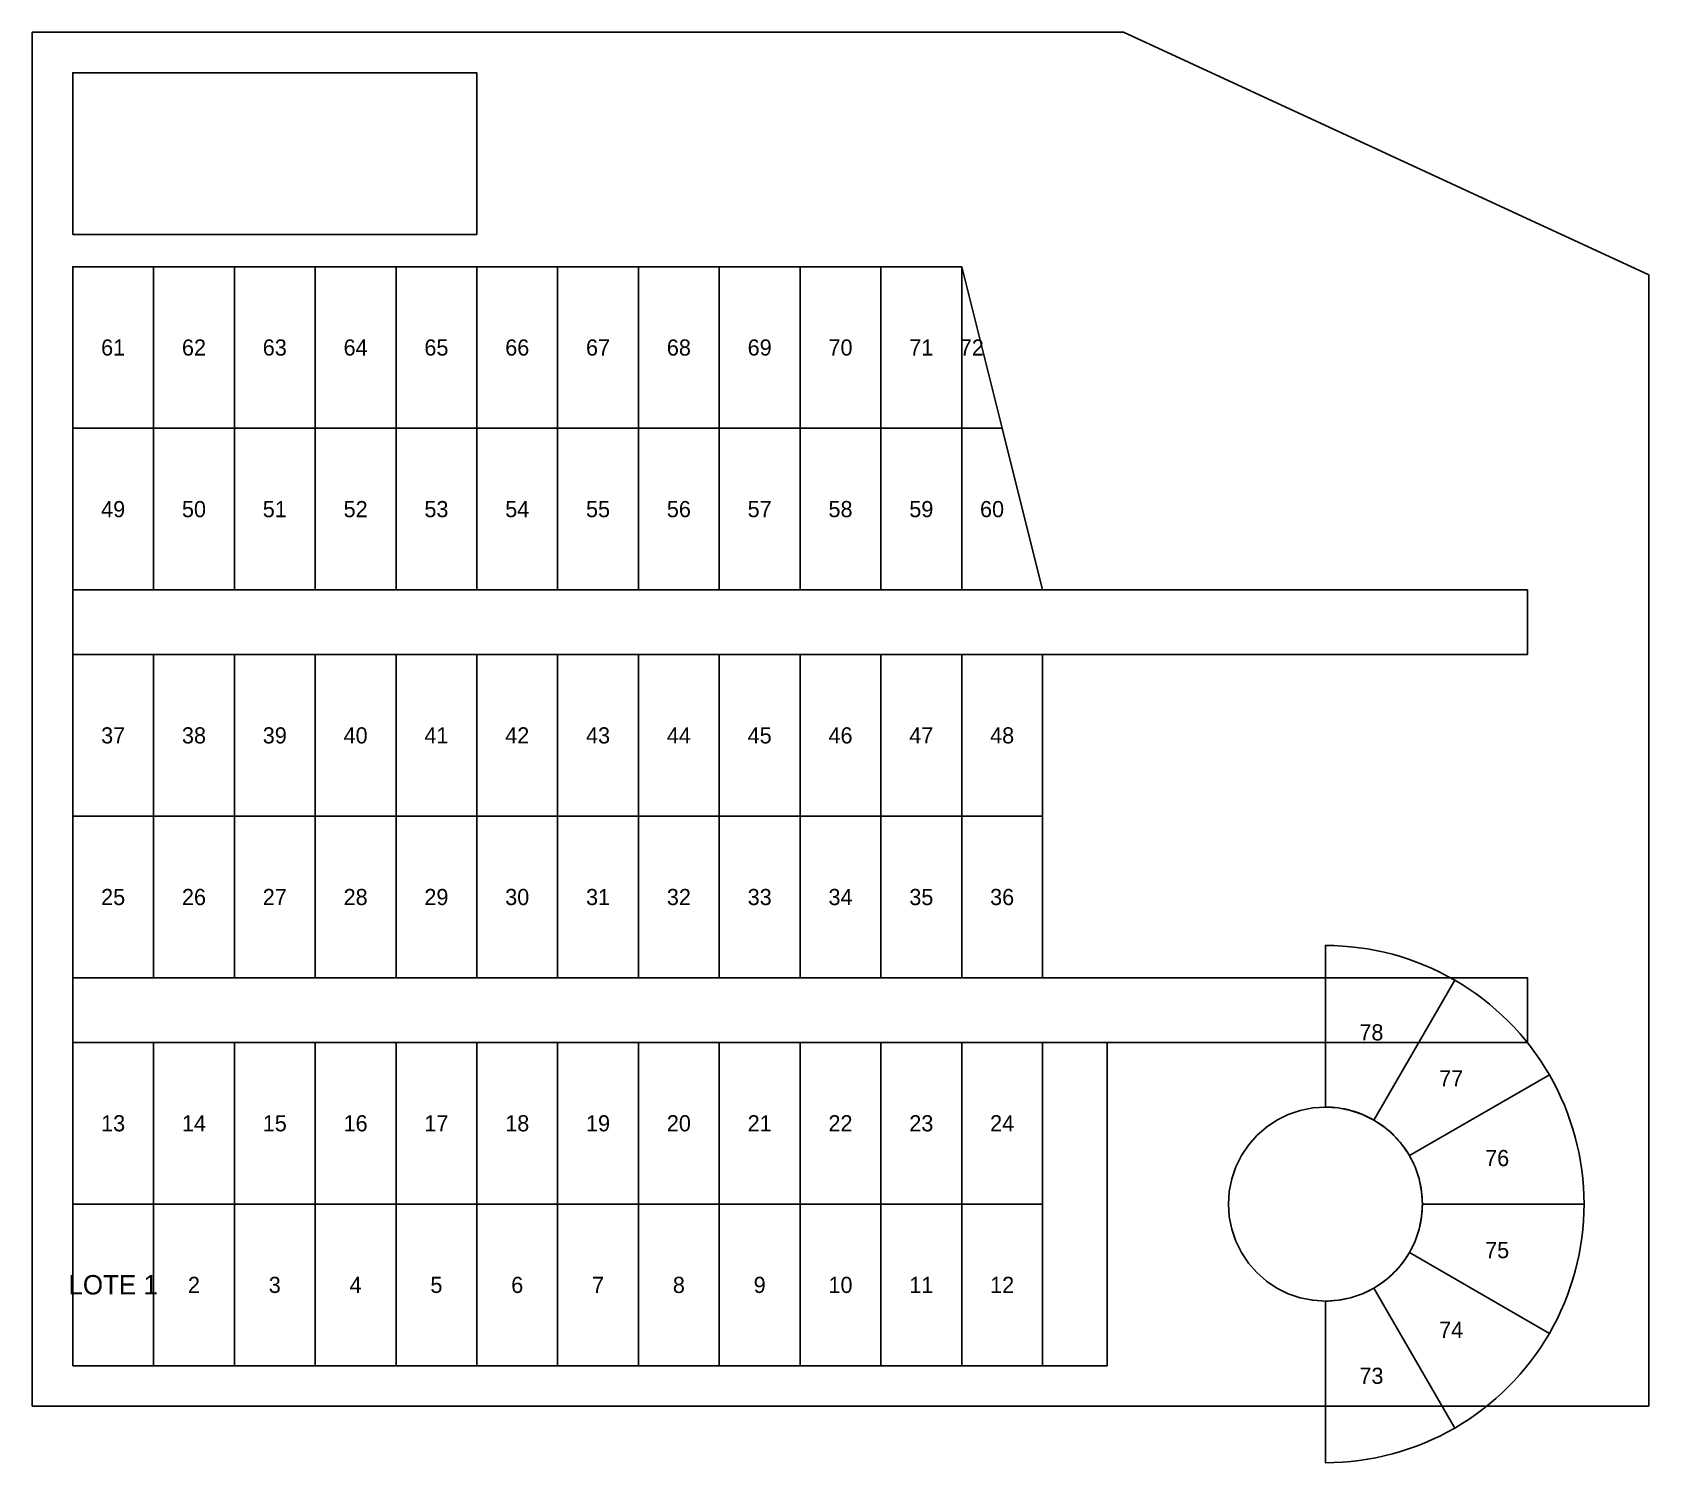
# Model space of a CAD drawing. Header units: metres. Extents: x 5 to 205, y -2 to 175.
import ezdxf
from ezdxf.enums import TextEntityAlignment as Align

# ---------------------------------------------------------------- set-up
doc = ezdxf.new("R2010")
doc.units = ezdxf.units.M

msp = doc.modelspace()

# ---------------------------------------------------------------- linework, layer by layer
at = {"layer": 'AREAS_VERDES'}
msp.add_lwpolyline([(10, 150), (60, 150), (60, 170), (10, 170)], close=True, dxfattribs=at)
at = {"layer": 'CALLES'}
for points in [[(10, 98), (190, 98), (190, 106), (10, 106)], [(10, 50), (190, 50), (190, 58), (10, 58)], [(130, 10), (138, 10), (138, 50), (130, 50)], [(177, 30), (176.897338, 31.566314), (176.59111, 33.105829), (176.086554, 34.592201), (175.392305, 36), (174.52024, 37.305137), (173.485281, 38.485281), (172.305137, 39.52024), (171, 40.392305), (169.592201, 41.086554), (168.105829, 41.59111), (166.566314, 41.897338), (165, 42), (163.433686, 41.897338), (161.894171, 41.59111), (160.407799, 41.086554), (159, 40.392305), (157.694863, 39.52024), (156.514719, 38.485281), (155.47976, 37.305137), (154.607695, 36), (153.913446, 34.592201), (153.40889, 33.105829), (153.102662, 31.566314), (153, 30), (153.102662, 28.433686), (153.40889, 26.894171), (153.913446, 25.407799), (154.607695, 24), (155.47976, 22.694863), (156.514719, 21.514719), (157.694863, 20.47976), (159, 19.607695), (160.407799, 18.913446), (161.894171, 18.40889), (163.433686, 18.102662), (165, 18), (166.566314, 18.102662), (168.105829, 18.40889), (169.592201, 18.913446), (171, 19.607695), (172.305137, 20.47976), (173.485281, 21.514719), (174.52024, 22.694863), (175.392305, 24), (176.086554, 25.407799), (176.59111, 26.894171), (176.897338, 28.433686)]]:
    msp.add_lwpolyline(points, close=True, dxfattribs=at)
at = {"layer": 'LOTES'}
for points in [[(10, 126), (20, 126), (20, 146), (10, 146)], [(20, 126), (30, 126), (30, 146), (20, 146)], [(30, 126), (40, 126), (40, 146), (30, 146)], [(40, 126), (50, 126), (50, 146), (40, 146)], [(50, 126), (60, 126), (60, 146), (50, 146)], [(60, 126), (70, 126), (70, 146), (60, 146)], [(70, 126), (80, 126), (80, 146), (70, 146)], [(80, 126), (90, 126), (90, 146), (80, 146)], [(90, 126), (100, 126), (100, 146), (90, 146)], [(100, 126), (110, 126), (110, 146), (100, 146)], [(110, 126), (120, 126), (120, 146), (110, 146)], [(120, 126), (125, 126), (120, 146), (120, 146)], [(10, 106), (20, 106), (20, 126), (10, 126)], [(20, 106), (30, 106), (30, 126), (20, 126)], [(30, 106), (40, 106), (40, 126), (30, 126)], [(40, 106), (50, 106), (50, 126), (40, 126)], [(50, 106), (60, 106), (60, 126), (50, 126)], [(60, 106), (70, 106), (70, 126), (60, 126)], [(70, 106), (80, 106), (80, 126), (70, 126)], [(80, 106), (90, 106), (90, 126), (80, 126)], [(90, 106), (100, 106), (100, 126), (90, 126)], [(100, 106), (110, 106), (110, 126), (100, 126)], [(110, 106), (120, 106), (120, 126), (110, 126)], [(120, 106), (130, 106), (125, 126), (120, 126)], [(10, 78), (20, 78), (20, 98), (10, 98)], [(20, 78), (30, 78), (30, 98), (20, 98)], [(30, 78), (40, 78), (40, 98), (30, 98)], [(40, 78), (50, 78), (50, 98), (40, 98)], [(50, 78), (60, 78), (60, 98), (50, 98)], [(60, 78), (70, 78), (70, 98), (60, 98)], [(70, 78), (80, 78), (80, 98), (70, 98)], [(80, 78), (90, 78), (90, 98), (80, 98)], [(90, 78), (100, 78), (100, 98), (90, 98)], [(100, 78), (110, 78), (110, 98), (100, 98)], [(110, 78), (120, 78), (120, 98), (110, 98)], [(120, 78), (130, 78), (130, 98), (120, 98)], [(10, 58), (20, 58), (20, 78), (10, 78)], [(20, 58), (30, 58), (30, 78), (20, 78)], [(30, 58), (40, 58), (40, 78), (30, 78)], [(40, 58), (50, 58), (50, 78), (40, 78)], [(50, 58), (60, 58), (60, 78), (50, 78)], [(60, 58), (70, 58), (70, 78), (60, 78)], [(70, 58), (80, 58), (80, 78), (70, 78)], [(80, 58), (90, 58), (90, 78), (80, 78)], [(90, 58), (100, 58), (100, 78), (90, 78)], [(100, 58), (110, 58), (110, 78), (100, 78)], [(110, 58), (120, 58), (120, 78), (110, 78)], [(120, 58), (130, 58), (130, 78), (120, 78)], [(10, 30), (20, 30), (20, 50), (10, 50)], [(20, 30), (30, 30), (30, 50), (20, 50)], [(30, 30), (40, 30), (40, 50), (30, 50)], [(40, 30), (50, 30), (50, 50), (40, 50)], [(50, 30), (60, 30), (60, 50), (50, 50)], [(60, 30), (70, 30), (70, 50), (60, 50)], [(70, 30), (80, 30), (80, 50), (70, 50)], [(80, 30), (90, 30), (90, 50), (80, 50)], [(90, 30), (100, 30), (100, 50), (90, 50)], [(100, 30), (110, 30), (110, 50), (100, 50)], [(110, 30), (120, 30), (120, 50), (110, 50)], [(120, 30), (130, 30), (130, 50), (120, 50)], [(10, 10), (20, 10), (20, 30), (10, 30)], [(20, 10), (30, 10), (30, 30), (20, 30)], [(30, 10), (40, 10), (40, 30), (30, 30)], [(40, 10), (50, 10), (50, 30), (40, 30)], [(50, 10), (60, 10), (60, 30), (50, 30)], [(60, 10), (70, 10), (70, 30), (60, 30)], [(70, 10), (80, 10), (80, 30), (70, 30)], [(80, 10), (90, 10), (90, 30), (80, 30)], [(90, 10), (100, 10), (100, 30), (90, 30)], [(100, 10), (110, 10), (110, 30), (100, 30)], [(110, 10), (120, 10), (120, 30), (110, 30)], [(120, 10), (130, 10), (130, 30), (120, 30)]]:
    msp.add_lwpolyline(points, close=True, dxfattribs=at)
for points in [[(171, 40.392305), (181, 57.712813, 0.1316524976), (165, 62), (165, 42, -0.1316524976)], [(175.392305, 36), (192.712813, 46, 0.1316524976), (181, 57.712813), (171, 40.392305, -0.1316524976)], [(177, 30), (197, 30, 0.1316524976), (192.712813, 46), (175.392305, 36, -0.1316524976)], [(175.392305, 24), (192.712813, 14, 0.1316524976), (197, 30), (177, 30, -0.1316524976)], [(171, 19.607695), (181, 2.287187, 0.1316524976), (192.712813, 14), (175.392305, 24, -0.1316524976)], [(165, 18), (165, -2, 0.1316524976), (181, 2.287187), (171, 19.607695, -0.1316524976)]]:
    msp.add_lwpolyline(points, format="xyb", close=True, dxfattribs=at)
at = {"layer": 'PERIMETRO'}
msp.add_lwpolyline([(5, 5), (205, 5), (205, 145), (140, 175), (5, 175)], close=True, dxfattribs=at)

# ---------------------------------------------------------------- texts
at = {"layer": 'TEXTOS'}
for s, p in [('61', (15, 136)), ('62', (25, 136)), ('63', (35, 136)), ('64', (45, 136)), ('65', (55, 136)), ('66', (65, 136)), ('67', (75, 136)), ('68', (85, 136)), ('69', (95, 136)), ('70', (105, 136)), ('71', (115, 136)), ('72', (121.25, 136)), ('49', (15, 116)), ('50', (25, 116)), ('51', (35, 116)), ('52', (45, 116)), ('53', (55, 116)), ('54', (65, 116)), ('55', (75, 116)), ('56', (85, 116)), ('57', (95, 116)), ('58', (105, 116)), ('59', (115, 116)), ('60', (123.75, 116)), ('37', (15, 88)), ('38', (25, 88)), ('39', (35, 88)), ('40', (45, 88)), ('41', (55, 88)), ('42', (65, 88)), ('43', (75, 88)), ('44', (85, 88)), ('45', (95, 88)), ('46', (105, 88)), ('47', (115, 88)), ('48', (125, 88)), ('25', (15, 68)), ('26', (25, 68)), ('27', (35, 68)), ('28', (45, 68)), ('29', (55, 68)), ('30', (65, 68)), ('31', (75, 68)), ('32', (85, 68)), ('33', (95, 68)), ('34', (105, 68)), ('35', (115, 68)), ('36', (125, 68)), ('78', (170.694019, 51.250368)), ('77', (180.556349, 45.556349)), ('13', (15, 40)), ('14', (25, 40)), ('15', (35, 40)), ('16', (45, 40)), ('17', (55, 40)), ('18', (65, 40)), ('19', (75, 40)), ('20', (85, 40)), ('21', (95, 40)), ('22', (105, 40)), ('23', (115, 40)), ('24', (125, 40)), ('76', (186.250368, 35.694019)), ('75', (186.250368, 24.305981)), ('2', (25, 20)), ('3', (35, 20)), ('4', (45, 20)), ('5', (55, 20)), ('6', (65, 20)), ('7', (75, 20)), ('8', (85, 20)), ('9', (95, 20)), ('10', (105, 20)), ('11', (115, 20)), ('12', (125, 20)), ('74', (180.556349, 14.443651)), ('73', (170.694019, 8.749632))]:
    msp.add_text(s, height=2, dxfattribs=at).set_placement(p, align=Align.MIDDLE_CENTER)
at = {"layer": 'TEXTOS', "insert": (15, 20), "char_height": 2, "attachment_point": 5}
msp.add_mtext('\\H1.2x;\\C1;LOTE 1', dxfattribs=at)

doc.saveas('drawing.dxf')
